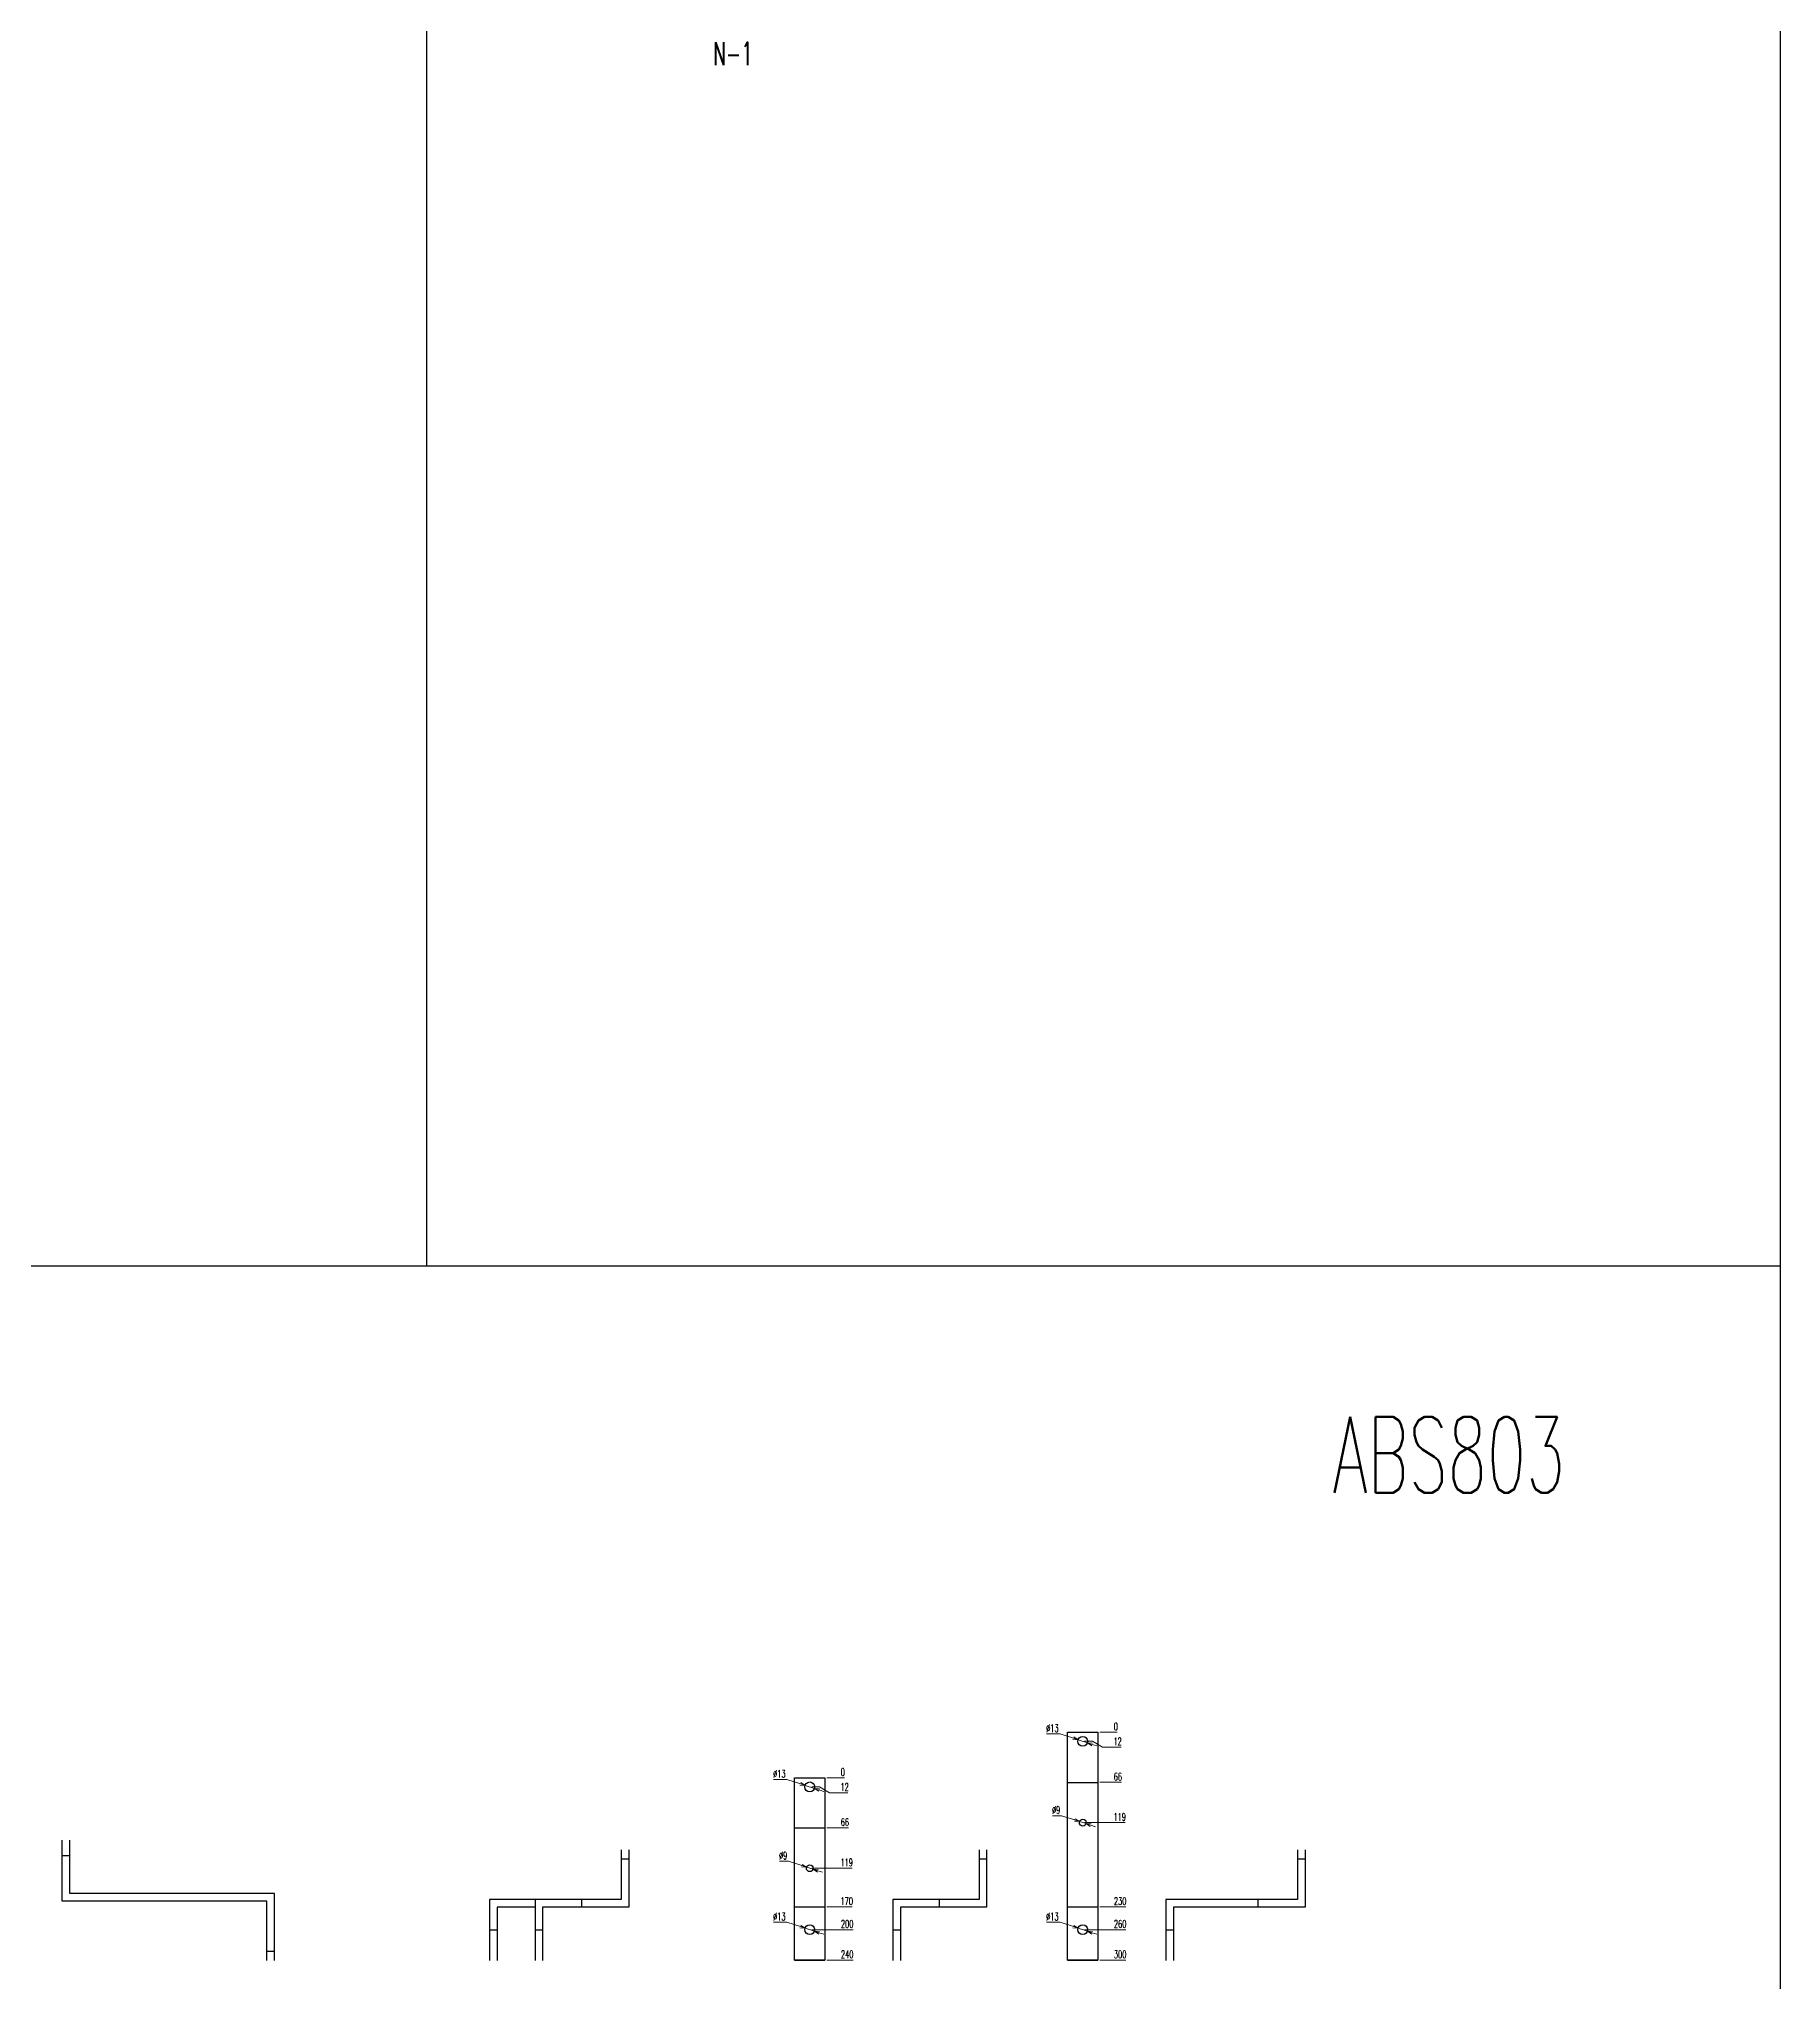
# Model space of a CAD drawing. Header units: millimetres. Extents: x 173893 to 258446, y -176540 to -123824.
# Drawn here: x 212885 to 215178, y -128947 to -126390 of the extents above; entities that cross this region are included whole.
import ezdxf
from ezdxf.enums import TextEntityAlignment as Align

# ---------------------------------------------------------------- set-up
doc = ezdxf.new("R2010")
doc.units = ezdxf.units.MM
doc.header["$LTSCALE"] = 3
doc.layers.add('@.DM. NÉT CHÍNH', color=7, linetype='Continuous')
doc.layers.add('@.VISIBLE', color=7, linetype='Continuous')
doc.styles.add('Ann_w01', font='romans.shx', dxfattribs={"width": 0.6, "bigfont": 'chineset.shx'})
doc.dimstyles.new('Dim 01_SC05', dxfattribs={"dimscale": 5, "dimtxt": 2, "dimasz": 1.3, "dimexe": 0.5, "dimexo": 0.5, "dimgap": 0.5, "dimtad": 1, "dimtoh": 1, "dimdec": 1, "dimzin": 12, "dimdsep": 46, "dimtxsty": 'Ann_w01', "dimblk": 'OPEN30', "dimcen": 1.5, "dimclrd": 6, "dimclre": 6, "dimclrt": 3, "dimadec": 1, "dimazin": 3, "dimtm": 1e-09, "dimtfac": 1, "dimtdec": 1, "dimtmove": 0, "dimatfit": 3, "dimldrblk": 'OPEN30', "dimfxl": 1, "dimtolj": 1, "dimlwd": 20, "dimlwe": 20, "dimarcsym": 0})

# ---------------------------------------------------------------- blocks, each defined once
blk = doc.blocks.new('*D3622')
at = {"layer": '@.DM. NÉT CHÍNH', "color": 6, "linetype": 'Continuous', "lineweight": 20, "transparency": 16777216}
blk.add_line((213922.6, -128919.1), (213957, -128919.1), dxfattribs=at)
at = {"layer": 'Defpoints', "color": 0, "linetype": 'Continuous', "transparency": 16777216}
for p in [(213900.1, -128679.1), (213920.1, -128919.1), (213939.1, -128919.1)]:
    blk.add_point(p, dxfattribs=at)
at = {"layer": '@.DM. NÉT CHÍNH', "color": 3, "linetype": 'Continuous', "transparency": 16777216, "insert": (213949.3, -128911.6), "char_height": 10, "attachment_point": 5, "style": 'Ann_w01'}
blk.add_mtext('\\A1;240', dxfattribs=at)
blk = doc.blocks.new('_Open30')
at = {"color": 0, "linetype": 'ByBlock', "lineweight": -2}
for p, q in [((-1, 0.27), (0, 0)), ((0, 0), (-1, -0.27)), ((0, 0), (-1, 0))]:
    blk.add_line(p, q, dxfattribs=at)
blk = doc.blocks.new('*D3623')
at = {"layer": '@.DM. NÉT CHÍNH', "color": 6, "linetype": 'Continuous', "lineweight": 20, "transparency": 16777216}
blk.add_line((213902.6, -128879.1), (213957, -128879.1), dxfattribs=at)
at = {"layer": 'Defpoints', "color": 0, "linetype": 'Continuous', "transparency": 16777216}
for p in [(213900.1, -128679.1), (213900.1, -128879.1), (213939.1, -128879.1)]:
    blk.add_point(p, dxfattribs=at)
at = {"layer": '@.DM. NÉT CHÍNH', "color": 3, "linetype": 'Continuous', "transparency": 16777216, "insert": (213949.3, -128871.6), "char_height": 10, "attachment_point": 5, "style": 'Ann_w01'}
blk.add_mtext('\\A1;200', dxfattribs=at)
blk = doc.blocks.new('*D3624')
at = {"layer": '@.DM. NÉT CHÍNH', "color": 6, "linetype": 'Continuous', "lineweight": 20, "transparency": 16777216}
blk.add_line((213922.6, -128849.1), (213956.1, -128849.1), dxfattribs=at)
at = {"layer": 'Defpoints', "color": 0, "linetype": 'Continuous', "transparency": 16777216}
for p in [(213900.1, -128679.1), (213920.1, -128849.1), (213939.1, -128849.1)]:
    blk.add_point(p, dxfattribs=at)
at = {"layer": '@.DM. NÉT CHÍNH', "color": 3, "linetype": 'Continuous', "transparency": 16777216, "insert": (213948.8, -128841.6), "char_height": 10, "attachment_point": 5, "style": 'Ann_w01'}
blk.add_mtext('\\A1;170', dxfattribs=at)
blk = doc.blocks.new('*D3625')
at = {"layer": '@.DM. NÉT CHÍNH', "color": 6, "linetype": 'Continuous', "lineweight": 20, "transparency": 16777216}
blk.add_line((213902.6, -128798.1), (213955.8, -128798.1), dxfattribs=at)
at = {"layer": 'Defpoints', "color": 0, "linetype": 'Continuous', "transparency": 16777216}
for p in [(213900.1, -128679.1), (213900.1, -128798.1), (213939.1, -128798.1)]:
    blk.add_point(p, dxfattribs=at)
at = {"layer": '@.DM. NÉT CHÍNH', "color": 3, "linetype": 'Continuous', "transparency": 16777216, "insert": (213948.7, -128790.6), "char_height": 10, "attachment_point": 5, "style": 'Ann_w01'}
blk.add_mtext('\\A1;119', dxfattribs=at)
blk = doc.blocks.new('*D3626')
at = {"layer": '@.DM. NÉT CHÍNH', "color": 6, "linetype": 'Continuous', "lineweight": 20, "transparency": 16777216}
blk.add_line((213922.6, -128745.1), (213951, -128745.1), dxfattribs=at)
at = {"layer": 'Defpoints', "color": 0, "linetype": 'Continuous', "transparency": 16777216}
for p in [(213900.1, -128679.1), (213920.1, -128745.1), (213939.1, -128745.1)]:
    blk.add_point(p, dxfattribs=at)
at = {"layer": '@.DM. NÉT CHÍNH', "color": 3, "linetype": 'Continuous', "transparency": 16777216, "insert": (213946.3, -128737.6), "char_height": 10, "attachment_point": 5, "style": 'Ann_w01'}
blk.add_mtext('\\A1;66', dxfattribs=at)
blk = doc.blocks.new('*D3627')
at = {"layer": '@.DM. NÉT CHÍNH', "color": 6, "linetype": 'Continuous', "lineweight": 20, "transparency": 16777216}
for p, q in [((213902.6, -128691.1), (213913.1, -128691.1)), ((213913.1, -128691.1), (213926.1, -128698.8)), ((213926.1, -128698.8), (213950.4, -128698.8))]:
    blk.add_line(p, q, dxfattribs=at)
at = {"layer": 'Defpoints', "color": 0, "linetype": 'Continuous', "transparency": 16777216}
for p in [(213900.1, -128679.1), (213900.1, -128691.1), (213939.1, -128698.8)]:
    blk.add_point(p, dxfattribs=at)
at = {"layer": '@.DM. NÉT CHÍNH', "color": 3, "linetype": 'Continuous', "transparency": 16777216, "insert": (213946, -128691.3), "char_height": 10, "attachment_point": 5, "style": 'Ann_w01'}
blk.add_mtext('\\A1;12', dxfattribs=at)
blk = doc.blocks.new('*D3628')
at = {"layer": '@.DM. NÉT CHÍNH', "color": 6, "linetype": 'Continuous', "lineweight": 20, "transparency": 16777216}
blk.add_line((213922.6, -128679.1), (213945.6, -128679.1), dxfattribs=at)
at = {"layer": 'Defpoints', "color": 0, "linetype": 'Continuous', "transparency": 16777216}
for p in [(213900.1, -128679.1), (213920.1, -128679.1), (213939.1, -128679.1)]:
    blk.add_point(p, dxfattribs=at)
at = {"layer": '@.DM. NÉT CHÍNH', "color": 3, "linetype": 'Continuous', "transparency": 16777216, "insert": (213943.6, -128671.6), "char_height": 10, "attachment_point": 5, "style": 'Ann_w01'}
blk.add_mtext('\\A1;0', dxfattribs=at)
blk = doc.blocks.new('*D3629')
at = {"layer": '@.DM. NÉT CHÍNH', "color": 6, "linetype": 'Continuous', "lineweight": 20, "transparency": 16777216}
for p, q in [((213852.5, -128681.4), (213870.1, -128681.4)), ((213870.1, -128681.4), (213887.7, -128687.1)), ((213906.3, -128693.2), (213893.9, -128689.1)), ((213912.4, -128695.2), (213918.6, -128697.2))]:
    blk.add_line(p, q, dxfattribs=at)
at = {"layer": 'Defpoints', "color": 0, "linetype": 'Continuous', "transparency": 16777216}
for p in [(213893.9, -128689.1), (213906.3, -128693.2)]:
    blk.add_point(p, dxfattribs=at)
at = {"layer": '@.DM. NÉT CHÍNH', "color": 6, "linetype": 'Continuous', "lineweight": 20, "transparency": 16777216, "xscale": 6.5, "yscale": 6.5, "zscale": 6.5}
for p, rotation in [((213893.9, -128689.1), 341.9839669915999), ((213906.3, -128693.2), 161.9839669915999)]:
    blk.add_blockref('_Open30', p, dxfattribs=dict(at, rotation=rotation))
at = {"layer": '@.DM. NÉT CHÍNH', "color": 3, "linetype": 'Continuous', "transparency": 16777216, "insert": (213860, -128673.9), "char_height": 10, "attachment_point": 5, "style": 'Ann_w01'}
blk.add_mtext('\\A1;∅13', dxfattribs=at)
blk = doc.blocks.new('*D3630')
at = {"layer": '@.DM. NÉT CHÍNH', "color": 6, "linetype": 'Continuous', "lineweight": 20, "transparency": 16777216}
for p, q in [((213860.4, -128789), (213872, -128789)), ((213872, -128789), (213889.6, -128794.7)), ((213904.4, -128799.5), (213895.8, -128796.8)), ((213910.5, -128801.6), (213916.7, -128803.6))]:
    blk.add_line(p, q, dxfattribs=at)
at = {"layer": 'Defpoints', "color": 0, "linetype": 'Continuous', "transparency": 16777216}
for p in [(213895.8, -128796.8), (213904.4, -128799.5)]:
    blk.add_point(p, dxfattribs=at)
at = {"layer": '@.DM. NÉT CHÍNH', "color": 6, "linetype": 'Continuous', "lineweight": 20, "transparency": 16777216, "xscale": 6.5, "yscale": 6.5, "zscale": 6.5}
for p, rotation in [((213895.8, -128796.8), 341.9839669916478), ((213904.4, -128799.5), 161.9839669916478)]:
    blk.add_blockref('_Open30', p, dxfattribs=dict(at, rotation=rotation))
at = {"layer": '@.DM. NÉT CHÍNH', "color": 3, "linetype": 'Continuous', "transparency": 16777216, "insert": (213865, -128781.5), "char_height": 10, "attachment_point": 5, "style": 'Ann_w01'}
blk.add_mtext('\\A1;∅9', dxfattribs=at)
blk = doc.blocks.new('*D3631')
at = {"layer": '@.DM. NÉT CHÍNH', "color": 6, "linetype": 'Continuous', "lineweight": 20, "transparency": 16777216}
for p, q in [((213852.5, -128869.4), (213870.1, -128869.4)), ((213870.1, -128869.4), (213887.7, -128875.1)), ((213906.3, -128881.2), (213893.9, -128877.1)), ((213912.4, -128883.2), (213918.6, -128885.2))]:
    blk.add_line(p, q, dxfattribs=at)
at = {"layer": 'Defpoints', "color": 0, "linetype": 'Continuous', "transparency": 16777216}
for p in [(213893.9, -128877.1), (213906.3, -128881.2)]:
    blk.add_point(p, dxfattribs=at)
at = {"layer": '@.DM. NÉT CHÍNH', "color": 6, "linetype": 'Continuous', "lineweight": 20, "transparency": 16777216, "xscale": 6.5, "yscale": 6.5, "zscale": 6.5}
for p, rotation in [((213893.9, -128877.1), 341.9839669916608), ((213906.3, -128881.2), 161.9839669916609)]:
    blk.add_blockref('_Open30', p, dxfattribs=dict(at, rotation=rotation))
at = {"layer": '@.DM. NÉT CHÍNH', "color": 3, "linetype": 'Continuous', "transparency": 16777216, "insert": (213860, -128861.9), "char_height": 10, "attachment_point": 5, "style": 'Ann_w01'}
blk.add_mtext('\\A1;∅13', dxfattribs=at)
blk = doc.blocks.new('*D3632')
at = {"layer": '@.VISIBLE', "color": 6, "lineweight": 20, "transparency": 16777216}
blk.add_line((214282, -128919.1), (214316.4, -128919.1), dxfattribs=at)
at = {"layer": 'Defpoints', "color": 0, "transparency": 16777216}
for p in [(214259.5, -128619.1), (214279.5, -128919.1), (214298.5, -128919.1)]:
    blk.add_point(p, dxfattribs=at)
at = {"layer": '@.VISIBLE', "color": 3, "transparency": 16777216, "insert": (214308.7, -128911.6), "char_height": 10, "attachment_point": 5, "style": 'Ann_w01'}
blk.add_mtext('\\A1;300', dxfattribs=at)
blk = doc.blocks.new('*D3633')
at = {"layer": '@.VISIBLE', "color": 6, "lineweight": 20, "transparency": 16777216}
blk.add_line((214262, -128879.1), (214316.4, -128879.1), dxfattribs=at)
at = {"layer": 'Defpoints', "color": 0, "transparency": 16777216}
for p in [(214259.5, -128619.1), (214259.5, -128879.1), (214298.5, -128879.1)]:
    blk.add_point(p, dxfattribs=at)
at = {"layer": '@.VISIBLE', "color": 3, "transparency": 16777216, "insert": (214308.7, -128871.6), "char_height": 10, "attachment_point": 5, "style": 'Ann_w01'}
blk.add_mtext('\\A1;260', dxfattribs=at)
blk = doc.blocks.new('*D3634')
at = {"layer": '@.VISIBLE', "color": 6, "lineweight": 20, "transparency": 16777216}
blk.add_line((214282, -128849.1), (214316.4, -128849.1), dxfattribs=at)
at = {"layer": 'Defpoints', "color": 0, "transparency": 16777216}
for p in [(214259.5, -128619.1), (214279.5, -128849.1), (214298.5, -128849.1)]:
    blk.add_point(p, dxfattribs=at)
at = {"layer": '@.VISIBLE', "color": 3, "transparency": 16777216, "insert": (214308.7, -128841.6), "char_height": 10, "attachment_point": 5, "style": 'Ann_w01'}
blk.add_mtext('\\A1;230', dxfattribs=at)
blk = doc.blocks.new('*D3635')
at = {"layer": '@.VISIBLE', "color": 6, "lineweight": 20, "transparency": 16777216}
blk.add_line((214262, -128738.1), (214315.3, -128738.1), dxfattribs=at)
at = {"layer": 'Defpoints', "color": 0, "transparency": 16777216}
for p in [(214259.5, -128619.1), (214259.5, -128738.1), (214298.5, -128738.1)]:
    blk.add_point(p, dxfattribs=at)
at = {"layer": '@.VISIBLE', "color": 3, "transparency": 16777216, "insert": (214308.2, -128730.6), "char_height": 10, "attachment_point": 5, "style": 'Ann_w01'}
blk.add_mtext('\\A1;119', dxfattribs=at)
blk = doc.blocks.new('*D3636')
at = {"layer": '@.VISIBLE', "color": 6, "lineweight": 20, "transparency": 16777216}
blk.add_line((214282, -128685.1), (214310.4, -128685.1), dxfattribs=at)
at = {"layer": 'Defpoints', "color": 0, "transparency": 16777216}
for p in [(214259.5, -128619.1), (214279.5, -128685.1), (214298.5, -128685.1)]:
    blk.add_point(p, dxfattribs=at)
at = {"layer": '@.VISIBLE', "color": 3, "transparency": 16777216, "insert": (214305.7, -128677.6), "char_height": 10, "attachment_point": 5, "style": 'Ann_w01'}
blk.add_mtext('\\A1;66', dxfattribs=at)
blk = doc.blocks.new('*D3637')
at = {"layer": '@.VISIBLE', "color": 6, "lineweight": 20, "transparency": 16777216}
for p, q in [((214262, -128631.1), (214272.5, -128631.1)), ((214272.5, -128631.1), (214285.5, -128638.8)), ((214285.5, -128638.8), (214309.9, -128638.8))]:
    blk.add_line(p, q, dxfattribs=at)
at = {"layer": 'Defpoints', "color": 0, "transparency": 16777216}
for p in [(214259.5, -128619.1), (214259.5, -128631.1), (214298.5, -128638.8)]:
    blk.add_point(p, dxfattribs=at)
at = {"layer": '@.VISIBLE', "color": 3, "transparency": 16777216, "insert": (214305.4, -128631.3), "char_height": 10, "attachment_point": 5, "style": 'Ann_w01'}
blk.add_mtext('\\A1;12', dxfattribs=at)
blk = doc.blocks.new('*D3638')
at = {"layer": '@.VISIBLE', "color": 6, "lineweight": 20, "transparency": 16777216}
blk.add_line((214282, -128619.1), (214305, -128619.1), dxfattribs=at)
at = {"layer": 'Defpoints', "color": 0, "transparency": 16777216}
for p in [(214259.5, -128619.1), (214279.5, -128619.1), (214298.5, -128619.1)]:
    blk.add_point(p, dxfattribs=at)
at = {"layer": '@.VISIBLE', "color": 3, "transparency": 16777216, "insert": (214303, -128611.6), "char_height": 10, "attachment_point": 5, "style": 'Ann_w01'}
blk.add_mtext('\\A1;0', dxfattribs=at)
blk = doc.blocks.new('*D3639')
at = {"layer": '@.VISIBLE', "color": 6, "lineweight": 20, "transparency": 16777216}
for p, q in [((214211.9, -128621.4), (214229.6, -128621.4)), ((214229.6, -128621.4), (214247.2, -128627.1)), ((214265.7, -128633.2), (214253.3, -128629.1)), ((214271.9, -128635.2), (214278.1, -128637.2))]:
    blk.add_line(p, q, dxfattribs=at)
at = {"layer": 'Defpoints', "color": 0, "transparency": 16777216}
for p in [(214253.3, -128629.1), (214265.7, -128633.2)]:
    blk.add_point(p, dxfattribs=at)
at = {"layer": '@.VISIBLE', "color": 6, "lineweight": 20, "transparency": 16777216, "xscale": 6.5, "yscale": 6.5, "zscale": 6.5}
for p, rotation in [((214253.3, -128629.1), 341.9839669917799), ((214265.7, -128633.2), 161.9839669917799)]:
    blk.add_blockref('_Open30', p, dxfattribs=dict(at, rotation=rotation))
at = {"layer": '@.VISIBLE', "color": 3, "transparency": 16777216, "insert": (214219.5, -128613.9), "char_height": 10, "attachment_point": 5, "style": 'Ann_w01'}
blk.add_mtext('\\A1;∅13', dxfattribs=at)
blk = doc.blocks.new('*D3640')
at = {"layer": '@.VISIBLE', "color": 6, "lineweight": 20, "transparency": 16777216}
for p, q in [((214219.8, -128729), (214231.5, -128729)), ((214231.5, -128729), (214249.1, -128734.7)), ((214263.8, -128739.5), (214255.2, -128736.8)), ((214270, -128741.6), (214276.2, -128743.6))]:
    blk.add_line(p, q, dxfattribs=at)
at = {"layer": 'Defpoints', "color": 0, "transparency": 16777216}
for p in [(214255.2, -128736.8), (214263.8, -128739.5)]:
    blk.add_point(p, dxfattribs=at)
at = {"layer": '@.VISIBLE', "color": 6, "lineweight": 20, "transparency": 16777216, "xscale": 6.5, "yscale": 6.5, "zscale": 6.5}
for p, rotation in [((214255.2, -128736.8), 341.9839669915024), ((214263.8, -128739.5), 161.9839669915023)]:
    blk.add_blockref('_Open30', p, dxfattribs=dict(at, rotation=rotation))
at = {"layer": '@.VISIBLE', "color": 3, "transparency": 16777216, "insert": (214224.4, -128721.5), "char_height": 10, "attachment_point": 5, "style": 'Ann_w01'}
blk.add_mtext('\\A1;∅9', dxfattribs=at)
blk = doc.blocks.new('*D3641')
at = {"layer": '@.VISIBLE', "color": 6, "lineweight": 20, "transparency": 16777216}
for p, q in [((214211.9, -128869.4), (214229.6, -128869.4)), ((214229.6, -128869.4), (214247.2, -128875.1)), ((214265.7, -128881.2), (214253.3, -128877.1)), ((214271.9, -128883.2), (214278.1, -128885.2))]:
    blk.add_line(p, q, dxfattribs=at)
at = {"layer": 'Defpoints', "color": 0, "transparency": 16777216}
for p in [(214253.3, -128877.1), (214265.7, -128881.2)]:
    blk.add_point(p, dxfattribs=at)
at = {"layer": '@.VISIBLE', "color": 6, "lineweight": 20, "transparency": 16777216, "xscale": 6.5, "yscale": 6.5, "zscale": 6.5}
for p, rotation in [((214253.3, -128877.1), 341.9839669919048), ((214265.7, -128881.2), 161.9839669919048)]:
    blk.add_blockref('_Open30', p, dxfattribs=dict(at, rotation=rotation))
at = {"layer": '@.VISIBLE', "color": 3, "transparency": 16777216, "insert": (214219.5, -128861.9), "char_height": 10, "attachment_point": 5, "style": 'Ann_w01'}
blk.add_mtext('\\A1;∅13', dxfattribs=at)

msp = doc.modelspace()

# ---------------------------------------------------------------- linework, layer by layer
at = {"layer": '@.DM. NÉT CHÍNH', "linetype": 'Continuous'}
for p, q in [((213395.28, -124247.34), (213395.28, -128005.21)), ((210479.46, -128005.21), (215177.7, -128005.21)), ((213651.84, -128785.98), (213661.84, -128785.98)), ((214122.96, -128785.98), (214132.96, -128785.98)), ((213599.34, -128839.48), (213599.34, -128849.48)), ((214070.46, -128839.48), (214070.46, -128849.48))]:
    msp.add_line(p, q, dxfattribs=at)
msp.add_lwpolyline([(191169.37, -124247.34), (215177.7, -124247.34), (215177.7, -137826.43), (191169.37, -137826.43)], close=True, dxfattribs=at)
at = {"layer": '@.VISIBLE', "color": 4}
for p, q in [((212915.9, -128781.37), (212925.9, -128781.47)), ((213185.14, -128907.48), (213195.14, -128907.48))]:
    msp.add_line(p, q, dxfattribs=at)
at = {"layer": '@.VISIBLE', "color": 2}
for p, q in [((214542.41, -128785.98), (214552.41, -128785.98)), ((214489.91, -128839.48), (214489.91, -128849.48)), ((213478.34, -128879.48), (213488.34, -128879.48)), ((214368.91, -128879.48), (214378.91, -128879.48)), ((214239.53, -128919.15), (214279.53, -128919.15))]:
    msp.add_line(p, q, dxfattribs=at)
at = {"layer": '@.VISIBLE', "color": 1}
for p, q in [((213538.34, -128879.48), (213548.34, -128879.48)), ((214009.46, -128879.48), (214019.46, -128879.48)), ((213880.08, -128919.15), (213920.08, -128919.15))]:
    msp.add_line(p, q, dxfattribs=at)
at = {"layer": '@.VISIBLE', "color": 2}
for points in [[(214239.53, -128919.15), (214239.53, -128619.15), (214279.53, -128619.15), (214279.53, -128919.15)], [(214239.53, -128919.15), (214239.53, -128685.15), (214279.53, -128685.15), (214279.53, -128919.15)], [(214239.53, -128919.15), (214239.53, -128685.15), (214279.53, -128685.15), (214279.53, -128919.15)], [(214239.53, -128919.15), (214239.53, -128849.15), (214279.53, -128849.15), (214279.53, -128919.15)]]:
    msp.add_lwpolyline(points, close=True, dxfattribs=at)
at = {"layer": '@.VISIBLE', "color": 1}
for points in [[(213880.08, -128919.15), (213880.08, -128679.15), (213920.08, -128679.15), (213920.08, -128919.15)], [(213880.08, -128919.15), (213880.08, -128745.15), (213920.08, -128745.15), (213920.08, -128919.15)], [(213880.08, -128919.15), (213880.08, -128745.15), (213920.08, -128745.15), (213920.08, -128919.15)], [(213880.08, -128919.15), (213880.08, -128849.15), (213920.08, -128849.15), (213920.08, -128919.15)]]:
    msp.add_lwpolyline(points, close=True, dxfattribs=at)
at = {"layer": '@.VISIBLE', "color": 4}
for points in [[(213185.14, -128919.48), (213185.14, -128841.48), (212915.9, -128841.48), (212915.9, -128761.47)], [(213195.14, -128919.48), (213195.14, -128831.48), (212925.9, -128831.48), (212925.9, -128761.47)]]:
    msp.add_lwpolyline(points, dxfattribs=at)
at = {"layer": '@.VISIBLE', "color": 1}
for points in [[(213651.84, -128773.98), (213651.84, -128839.48), (213538.34, -128839.48), (213538.34, -128919.48)], [(213661.84, -128773.98), (213661.84, -128849.48), (213548.34, -128849.48), (213548.34, -128919.48)], [(214122.96, -128773.98), (214122.96, -128839.48), (214009.46, -128839.48), (214009.46, -128919.48)], [(214132.96, -128773.98), (214132.96, -128849.48), (214019.46, -128849.48), (214019.46, -128919.48)]]:
    msp.add_lwpolyline(points, dxfattribs=at)
at = {"layer": '@.VISIBLE', "color": 2}
for points in [[(214542.41, -128773.98), (214542.41, -128839.48), (214368.91, -128839.48), (214368.91, -128919.48)], [(214552.41, -128773.98), (214552.41, -128849.48), (214378.91, -128849.48), (214378.91, -128919.48)], [(213538.34, -128839.48), (213478.34, -128839.48), (213478.34, -128919.48)], [(213538.34, -128849.48), (213488.34, -128849.48), (213488.34, -128919.48)]]:
    msp.add_lwpolyline(points, dxfattribs=at)
for centre, radius in [((214259.53, -128631.15), 6.5), ((214259.53, -128738.15), 4.5), ((214259.53, -128879.15), 6.5)]:
    msp.add_circle(centre, radius, dxfattribs=at)
at = {"layer": '@.VISIBLE', "color": 1}
for centre, radius in [((213900.08, -128691.15), 6.5), ((213900.08, -128798.15), 4.5), ((213900.08, -128879.15), 6.5)]:
    msp.add_circle(centre, radius, dxfattribs=at)

# ---------------------------------------------------------------- texts
at = {"style": 'Ann_w01', "width": 0.6}
msp.add_text('N-1', height=30, dxfattribs=at).set_placement((213799.01, -126409.19), align=Align.MIDDLE_CENTER)
at = {"color": 1, "style": 'Ann_w01', "width": 0.6}
msp.add_text('ABS803', height=100, dxfattribs=at).set_placement((214741.37, -128253.99), align=Align.MIDDLE_CENTER)

# ---------------------------------------------------------------- dimensions: what is measured, and where the dimension line sits
at = {"layer": '@.DM. NÉT CHÍNH', "linetype": 'Continuous'}
for p1, p2, picture, middle in [((213906.26, -128693.16), (213893.89, -128689.14), '*D3629', (213860.05, -128681.41)), ((213904.36, -128799.54), (213895.8, -128796.76), '*D3630', (213864.95, -128789.03)), ((213906.26, -128881.16), (213893.89, -128877.14), '*D3631', (213860.05, -128869.41))]:
    dim = msp.add_diameter_dim_2p(p1=p1, p2=p2, dimstyle='Dim 01_SC05', dxfattribs=at)
    dim.commit()
    dim.dimension.update_dxf_attribs({"geometry": picture, "text_midpoint": middle, "dimtype": 163})
for feature_location, offset, origin, picture, middle in [((213920.07609752, -128679.14899533), (18.98770916, 0), (213900.07609752, -128679.14899533), '*D3628', (213943.56380668, -128671.64899533)), ((213920.08, -128919.15), (18.99, 0), (213900.08, -128679.15), '*D3622', (213949.28, -128911.65)), ((213900.08, -128879.15), (38.99, 0), (213900.08, -128679.15), '*D3623', (213949.28, -128871.65)), ((213920.08, -128849.15), (18.99, 0), (213900.08, -128679.15), '*D3624', (213948.85, -128841.65)), ((213900.08, -128798.15), (38.99, 0), (213900.08, -128679.15), '*D3625', (213948.71, -128790.65)), ((213920.08, -128745.15), (18.99, 0), (213900.08, -128679.15), '*D3626', (213946.28, -128737.65)), ((213900.08, -128691.15), (38.99, -7.6), (213900.08, -128679.15), '*D3627', (213945.99, -128691.25))]:
    dim = msp.add_ordinate_dim(feature_location=feature_location, offset=offset, dtype=0, origin=origin, dimstyle='Dim 01_SC05', dxfattribs=at)
    dim.commit()
    dim.dimension.update_dxf_attribs({"geometry": picture, "text_midpoint": middle})
at = {"layer": '@.VISIBLE', "color": 2}
for p1, p2, picture, middle in [((214265.71, -128633.16), (214253.34, -128629.14), '*D3639', (214219.5, -128621.41)), ((214263.81, -128739.54), (214255.25, -128736.76), '*D3640', (214224.4, -128729.03)), ((214265.71, -128881.16), (214253.34, -128877.14), '*D3641', (214219.5, -128869.41))]:
    dim = msp.add_diameter_dim_2p(p1=p1, p2=p2, dimstyle='Dim 01_SC05', dxfattribs=at)
    dim.commit()
    dim.dimension.update_dxf_attribs({"geometry": picture, "text_midpoint": middle, "dimtype": 163})
for feature_location, offset, origin, picture, middle in [((214279.52604504, -128619.14899533), (18.98770916, 0), (214259.52604504, -128619.14899533), '*D3638', (214303.01375421, -128611.64899533)), ((214279.53, -128919.15), (18.99, 0), (214259.53, -128619.15), '*D3632', (214308.73, -128911.65)), ((214259.53, -128879.15), (38.99, 0), (214259.53, -128619.15), '*D3633', (214308.73, -128871.65)), ((214279.53, -128849.15), (18.99, 0), (214259.53, -128619.15), '*D3634', (214308.73, -128841.65)), ((214259.53, -128738.15), (38.99, 0), (214259.53, -128619.15), '*D3635', (214308.16, -128730.65)), ((214279.53, -128685.15), (18.99, 0), (214259.53, -128619.15), '*D3636', (214305.73, -128677.65)), ((214259.53, -128631.15), (38.99, -7.6), (214259.53, -128619.15), '*D3637', (214305.44, -128631.25))]:
    dim = msp.add_ordinate_dim(feature_location=feature_location, offset=offset, dtype=0, origin=origin, dimstyle='Dim 01_SC05', dxfattribs=at)
    dim.commit()
    dim.dimension.update_dxf_attribs({"geometry": picture, "text_midpoint": middle})

doc.saveas('drawing.dxf')
